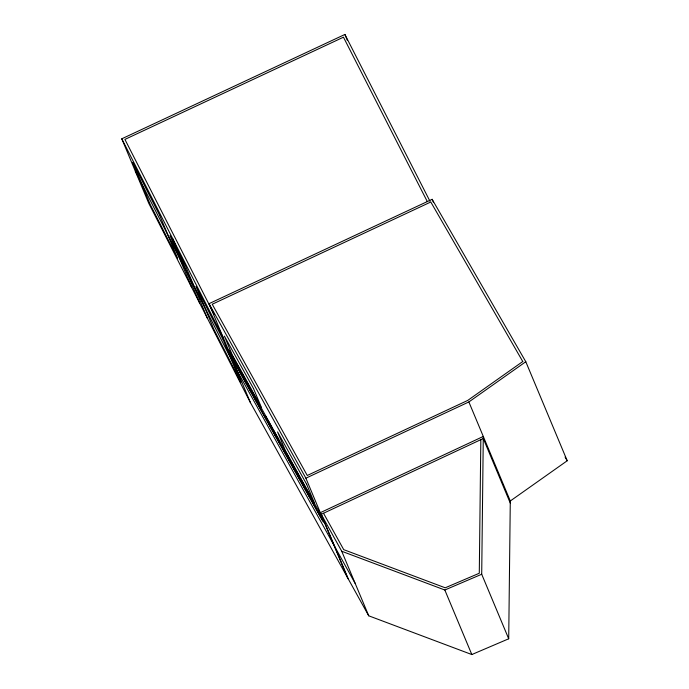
<?xml version="1.0" encoding="UTF-8"?>
<svg xmlns="http://www.w3.org/2000/svg" width="689" height="689" viewBox="0 0 689 689"><rect width="100%" height="100%" fill="white"/><g stroke="black" fill="none" stroke-linecap="round" stroke-linejoin="round"><path stroke-width="1.03" d="M480.827 439.66L479.286 573.248L445.232 587.803L343.725 549.658L323.511 513.245L321.246 514.356L348.246 578.898M508.706 638.789L481.706 574.247L483.29 436.447L320.316 512.676L341.735 551.26L368.727 615.802L471.827 654.55L508.706 638.789L510.291 500.989L468.864 401.954L525.793 361.725L432.141 199.31L209.025 303.677L250.46 402.703L368.727 615.802M278.21 439.522L279.097 441.038L277.856 438.497M510.291 500.989L567.219 460.76L525.793 361.725M250.46 402.703L148.781 203.35L121.781 138.808L344.896 34.45L429.953 201.214M209.025 303.677L305.89 478.183L468.864 401.954M323.511 513.245L483.273 438.523L510.265 503.056M341.735 551.26L444.827 590.008L481.706 574.247M274.868 434.113L275.264 434.475L271.957 428.213M274.765 433.863L274.601 433.252M270.906 426.37L271.569 427.585L269.098 423.365M271.337 427.912L271.13 426.999M277.374 437.506C280.311 442.726 276.556 436.232 277.891 438.411M276.401 436.748L277.012 437.989M270.656 426.698L269.899 424.846M273.102 431.099L272.095 428.756M274.248 432.365L273.421 430.384M266.126 417.284L266.858 418.774L265.179 415.545L265.601 416.509M276.892 436.645L277.779 438.712M277.839 439.134L278.614 440.676L275.359 434.621L276.909 437.92M276.005 435.836L277.004 437.765L276.642 436.912M273.464 430.952L273.955 431.874M277.262 437.782L276.453 435.818M267.444 420.144L269.649 424.148L268.331 421.237M275.54 434.681L276.22 435.767M272.258 429.574L270.51 426.439M565.075 457.048L567.219 460.76M273.171 430.944L274.386 433.407L272.861 430.134M278.701 440.374L277.383 437.549M274.403 432.399L273.852 431.159L274.902 433.243L273.283 430.134M277.081 438.238L276.935 437.446M277.073 436.938L276.315 435.586M271.096 426.525L271.673 427.585M270.424 425.793L271.139 427.576M277.262 438.247L278.701 441.141M274.618 433.82L277.65 439.289L277.305 438.462M355.231 583.531L236.956 370.432L135.285 171.079M271.81 428.773L271.475 428.015M276.453 436.86L276.926 437.834M273.257 430.573L271.888 427.628M278.64 440.288L278.373 439.789M277.038 437.369L275.333 433.769L275.505 434.621M272.482 429.195L270.777 425.587L271.07 426.629M268.943 422.839L267.237 419.231L268.03 421.237L267.608 420.342M276.117 436.507L274.971 434.113L275.6 435.56L275.342 435.103M272.827 430.599L271.242 427.197M270.794 426.164L268.874 422.994M274.73 433.226L274.282 432.21M275.204 434.871L273.731 431.684M273.602 431.986L273.111 430.866M266.944 419.239L265.523 416.294M427.344 201.653L343.458 37.189L124.916 139.411L214.167 314.391M121.781 138.808L223.46 338.17M278.192 439.384L277.788 438.548L278.296 439.599M271.32 427.49L271.914 428.773M267.435 419.722L268.03 421.005M268.521 421.582L269.89 424.57M432.141 199.31L433.381 202.265M344.896 34.45L347.385 40.41M444.827 590.008L471.827 654.55M305.89 478.183L347.316 577.218M318.697 511.221L322.65 520.66L233.735 361.002L229.781 351.562M278.864 441.434L278.141 440.168M276.125 435.767L275.703 434.871M272.465 428.636L271.776 427.421M273.731 432.227L272.258 429.609M270.019 424.235L268.21 421.031M268.503 422.305L270.002 425.561L269.459 424.458M267.108 419.541L266.385 418.275M207.492 318.473L185.746 266.479L169.994 235.586L191.74 287.589M172.62 238.489L199.621 303.031M522.77 361.527L467.745 400.412L307.268 475.479L212.229 304.245L430.789 202.006L522.77 361.527M272.749 429.962L273.352 431.314L272.749 429.962M318.826 511.255L228.998 349.96L233.605 360.967L323.434 522.262L318.826 511.255M253.474 388.493L224.39 336.086L232.262 354.904L261.346 407.302L253.474 388.493M306.631 484.255L277.564 431.908L285.435 450.727L314.494 503.073L306.631 484.255M159.796 215.597L132.607 162.285L150.417 204.883L177.607 258.186L159.796 215.597M223.133 339.772L195.943 286.469L213.754 329.058L240.943 382.369L223.133 339.772"/></g></svg>
